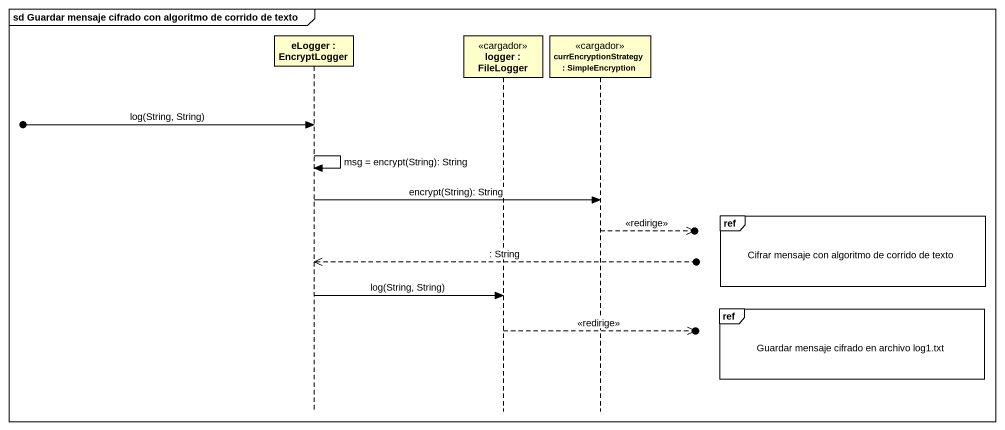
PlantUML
@startuml
mainframe sd Guardar mensaje cifrado con algoritmo de corrido de texto
hide footbox
participant "eLogger : EncryptLogger" as eLogger
participant "logger : FileLogger" as logger <<cargador>>
participant "currEncryptionStrategy : SimpleEncryption" as currEncryptionStrategy <<cargador>>

[o-> eLogger : log(String, String)
eLogger -> eLogger : msg = encrypt(String): String
eLogger -> currEncryptionStrategy : encrypt(String): String
ref over currEncryptionStrategy : Cifrar mensaje con algoritmo de corrido de texto
currEncryptionStrategy -->>o] : <<redirige>>
eLogger <<--o] : : String
eLogger -> logger : log(String, String)
ref over currEncryptionStrategy : Guardar mensaje cifrado en archivo log1.txt
logger -->>o] : <<redirige>>
@enduml
